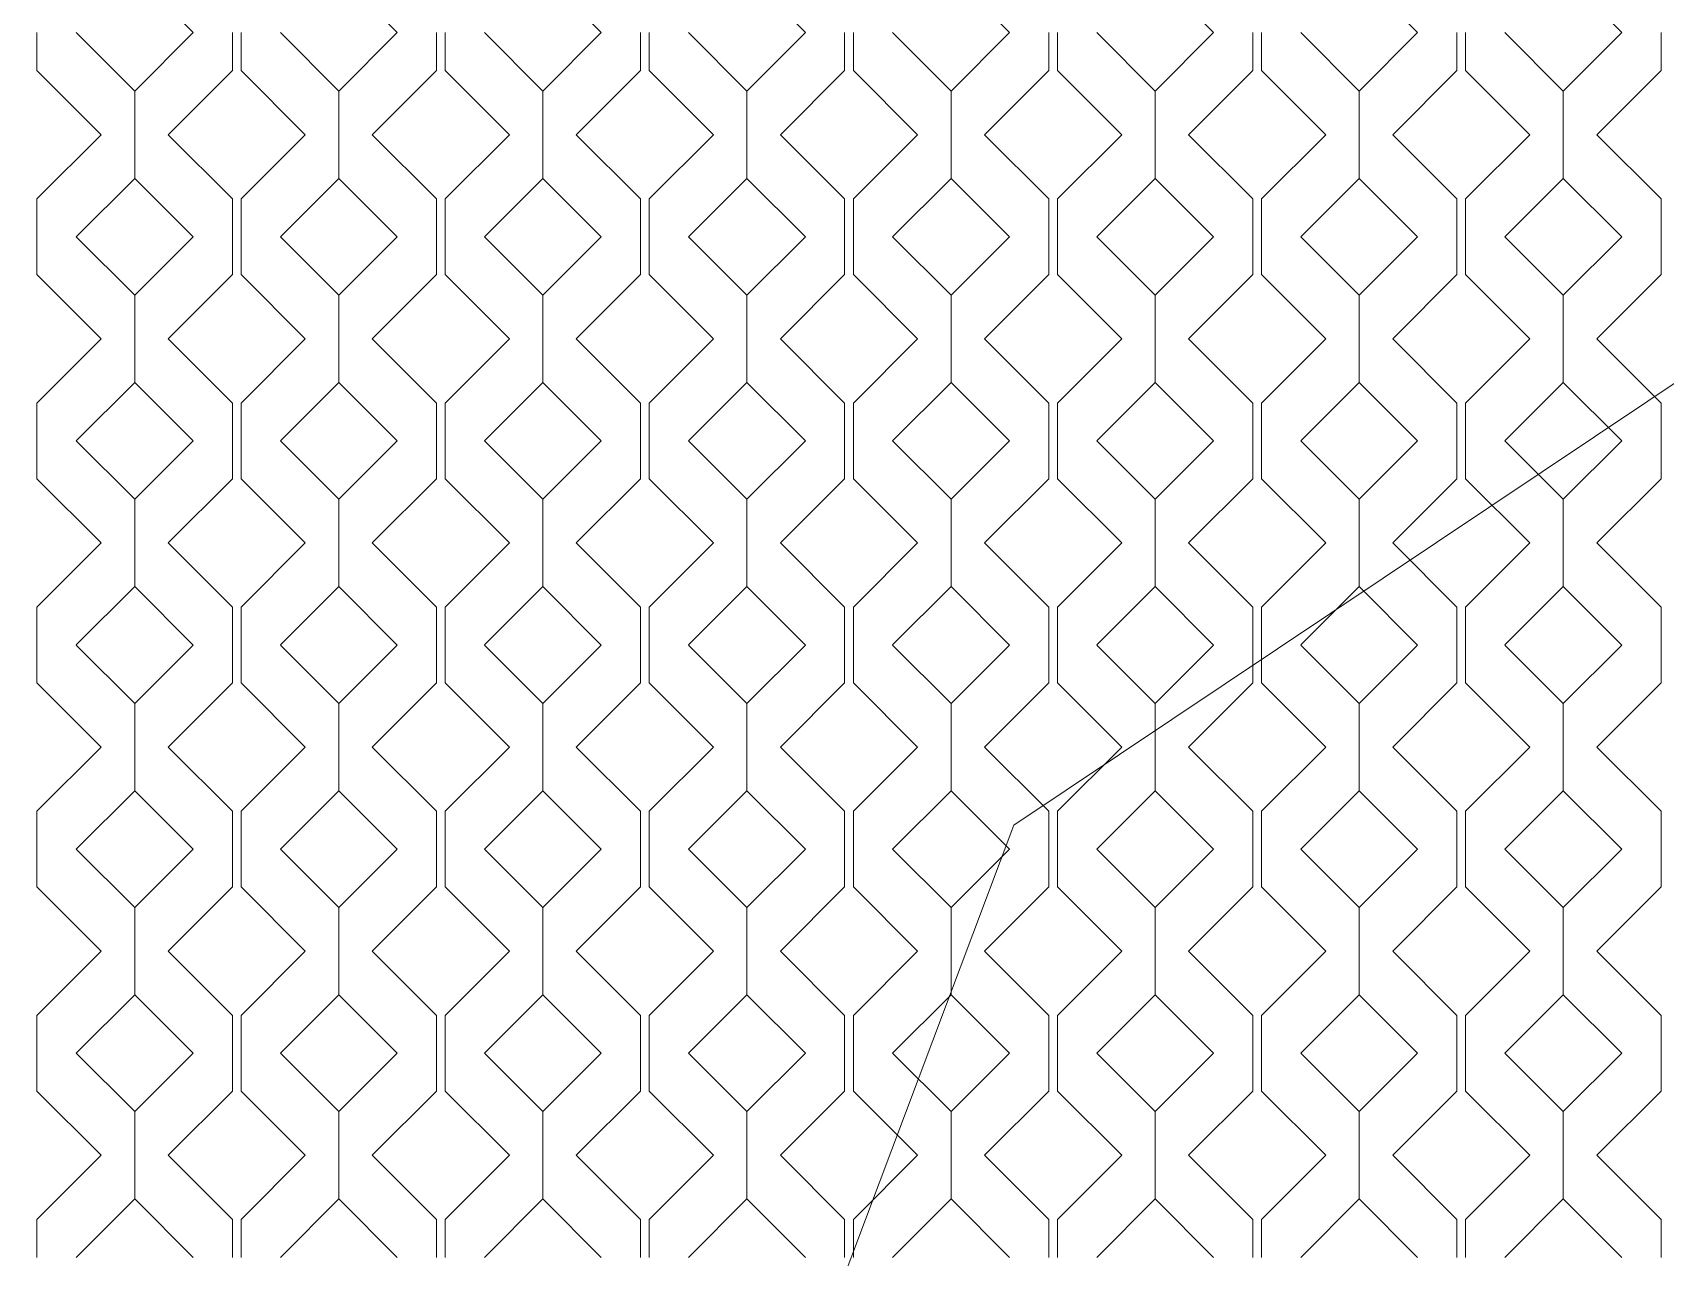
# Model space of a CAD drawing. Header units: millimetres. Extents: x -20794 to 71174, y -103753 to 30644.
# Drawn here: x -7167 to -4500, y 13667 to 15667 of the extents above; entities that cross this region are included whole.
import ezdxf

# ---------------------------------------------------------------- set-up
doc = ezdxf.new("R2010")
doc.units = ezdxf.units.MM
doc.header["$MEASUREMENT"] = 0
doc.layers.add('2D - Общий_Ном._пера__1', color=7, linetype='Continuous', lineweight=13)
doc.layers.add('Местность - Рельеф_Ном._пера__1', color=7, linetype='Continuous', lineweight=13)
doc.layers.add('Местность - Рельеф', color=7, linetype='Continuous')
doc.layers.add('Местность - Рельеф_Ном._пера__102', color=7, linetype='Continuous', lineweight=5, true_color=0xcccccc)

# ---------------------------------------------------------------- blocks, each defined once
blk = doc.blocks.new('*X1')
at = {"layer": 'Местность - Рельеф_Ном._пера__102', "color": 254, "linetype": 'Continuous', "lineweight": 5, "true_color": 0xcccccc}
for p, q in [((-6999.992835, 15762.0806), (-6904.5632, 15666.651)), ((-6666.659835, 15762.0806), (-6571.2302, 15666.651)), ((-6333.326835, 15762.0806), (-6237.8972, 15666.651)), ((-5999.993835, 15762.0806), (-5904.5642, 15666.651)), ((-5666.660835, 15762.0806), (-5571.2312, 15666.651)), ((-5333.327835, 15762.0806), (-5237.8982, 15666.651)), ((-4999.994835, 15762.0806), (-4904.5652, 15666.651)), ((-4666.661835, 15762.0806), (-4571.2322, 15666.651)), ((-7159.562, 15666.651), (-7159.562, 15604.907)), ((-6999.993, 15571.222), (-7095.422, 15666.651)), ((-6904.5634, 15666.651), (-6999.993, 15571.222)), ((-6840.424, 15666.651), (-6840.424, 15604.907)), ((-6826.229, 15666.651), (-6826.229, 15604.907)), ((-6666.66, 15571.222), (-6762.089, 15666.651)), ((-6571.2304, 15666.651), (-6666.66, 15571.222)), ((-6507.091, 15666.651), (-6507.091, 15604.907)), ((-6492.896, 15666.651), (-6492.896, 15604.907)), ((-6333.327, 15571.222), (-6428.756, 15666.651)), ((-6237.8974, 15666.651), (-6333.327, 15571.222)), ((-6173.758, 15666.651), (-6173.758, 15604.907)), ((-6159.563, 15666.651), (-6159.563, 15604.907)), ((-5999.994, 15571.222), (-6095.423, 15666.651)), ((-5904.5644, 15666.651), (-5999.994, 15571.222)), ((-5840.425, 15666.651), (-5840.425, 15604.907)), ((-5826.23, 15666.651), (-5826.23, 15604.907)), ((-5666.661, 15571.222), (-5762.09, 15666.651)), ((-5571.2314, 15666.651), (-5666.661, 15571.222)), ((-5507.092, 15666.651), (-5507.092, 15604.907)), ((-5492.897, 15666.651), (-5492.897, 15604.907)), ((-5333.328, 15571.222), (-5428.757, 15666.651)), ((-5237.8984, 15666.651), (-5333.328, 15571.222)), ((-5173.759, 15666.651), (-5173.759, 15604.907)), ((-5159.564, 15666.651), (-5159.564, 15604.907)), ((-4999.995, 15571.222), (-5095.424, 15666.651)), ((-4904.5654, 15666.651), (-4999.995, 15571.222)), ((-4840.426, 15666.651), (-4840.426, 15604.907)), ((-4826.231, 15666.651), (-4826.231, 15604.907)), ((-4666.662, 15571.222), (-4762.091, 15666.651)), ((-4571.2324, 15666.651), (-4666.662, 15571.222)), ((-4507.093, 15666.651), (-4507.093, 15604.907)), ((-7054.64, 15499.985), (-7159.562, 15604.907)), ((-6840.424, 15604.907), (-6945.3461, 15499.985)), ((-6721.307, 15499.985), (-6826.229, 15604.907)), ((-6507.091, 15604.907), (-6612.0131, 15499.985)), ((-6387.974, 15499.985), (-6492.896, 15604.907)), ((-6173.758, 15604.907), (-6278.6801, 15499.985)), ((-6054.641, 15499.985), (-6159.563, 15604.907)), ((-5840.425, 15604.907), (-5945.3471, 15499.985)), ((-5721.308, 15499.985), (-5826.23, 15604.907)), ((-5507.092, 15604.907), (-5612.0141, 15499.985)), ((-5387.975, 15499.985), (-5492.897, 15604.907)), ((-5173.759, 15604.907), (-5278.6811, 15499.985)), ((-5054.642, 15499.985), (-5159.564, 15604.907)), ((-4840.426, 15604.907), (-4945.3481, 15499.985)), ((-4721.309, 15499.985), (-4826.231, 15604.907)), ((-4507.093, 15604.907), (-4612.0151, 15499.985)), ((-6999.993, 15428.7476), (-6999.993, 15571.222)), ((-6999.992835, 15571.222), (-6999.992835, 15428.7476)), ((-6666.66, 15428.7476), (-6666.66, 15571.222)), ((-6666.659835, 15571.222), (-6666.659835, 15428.7476)), ((-6333.327, 15428.7476), (-6333.327, 15571.222)), ((-6333.326835, 15571.222), (-6333.326835, 15428.7476)), ((-5999.994, 15428.7476), (-5999.994, 15571.222)), ((-5999.993835, 15571.222), (-5999.993835, 15428.7476)), ((-5666.661, 15428.7476), (-5666.661, 15571.222)), ((-5666.660835, 15571.222), (-5666.660835, 15428.7476)), ((-5333.328, 15428.7476), (-5333.328, 15571.222)), ((-5333.327835, 15571.222), (-5333.327835, 15428.7476)), ((-4999.995, 15428.7476), (-4999.995, 15571.222)), ((-4999.994835, 15571.222), (-4999.994835, 15428.7476)), ((-4666.662, 15428.7476), (-4666.662, 15571.222)), ((-4666.661835, 15571.222), (-4666.661835, 15428.7476)), ((-7159.562, 15395.0625), (-7054.64, 15499.985)), ((-6945.3461, 15499.985), (-6840.424, 15395.0625)), ((-6826.229, 15395.0625), (-6721.307, 15499.985)), ((-6612.0131, 15499.985), (-6507.091, 15395.0625)), ((-6492.896, 15395.0625), (-6387.974, 15499.985)), ((-6278.6801, 15499.985), (-6173.758, 15395.0625)), ((-6159.563, 15395.0625), (-6054.641, 15499.985)), ((-5945.3471, 15499.985), (-5840.425, 15395.0625)), ((-5826.23, 15395.0625), (-5721.308, 15499.985)), ((-5612.0141, 15499.985), (-5507.092, 15395.0625)), ((-5492.897, 15395.0625), (-5387.975, 15499.985)), ((-5278.6811, 15499.985), (-5173.759, 15395.0625)), ((-5159.564, 15395.0625), (-5054.642, 15499.985)), ((-4945.3481, 15499.985), (-4840.426, 15395.0625)), ((-4826.231, 15395.0625), (-4721.309, 15499.985)), ((-4612.0151, 15499.985), (-4507.093, 15395.0625)), ((-7095.422, 15333.318165), (-6999.993, 15428.7478)), ((-6999.992835, 15428.7476), (-6904.5632, 15333.318)), ((-6762.089, 15333.318165), (-6666.66, 15428.7478)), ((-6666.659835, 15428.7476), (-6571.2302, 15333.318)), ((-6428.756, 15333.318165), (-6333.327, 15428.7478)), ((-6333.326835, 15428.7476), (-6237.8972, 15333.318)), ((-6095.423, 15333.318165), (-5999.994, 15428.7478)), ((-5999.993835, 15428.7476), (-5904.5642, 15333.318)), ((-5762.09, 15333.318165), (-5666.661, 15428.7478)), ((-5666.660835, 15428.7476), (-5571.2312, 15333.318)), ((-5428.757, 15333.318165), (-5333.328, 15428.7478)), ((-5333.327835, 15428.7476), (-5237.8982, 15333.318)), ((-5095.424, 15333.318165), (-4999.995, 15428.7478)), ((-4999.994835, 15428.7476), (-4904.5652, 15333.318)), ((-4762.091, 15333.318165), (-4666.662, 15428.7478)), ((-4666.661835, 15428.7476), (-4571.2322, 15333.318)), ((-7159.562, 15395.0625), (-7159.562, 15333.318)), ((-6840.424, 15395.0625), (-6840.424, 15333.318)), ((-6826.229, 15395.0625), (-6826.229, 15333.318)), ((-6507.091, 15395.0625), (-6507.091, 15333.318)), ((-6492.896, 15395.0625), (-6492.896, 15333.318)), ((-6173.758, 15395.0625), (-6173.758, 15333.318)), ((-6159.563, 15395.0625), (-6159.563, 15333.318)), ((-5840.425, 15395.0625), (-5840.425, 15333.318)), ((-5826.23, 15395.0625), (-5826.23, 15333.318)), ((-5507.092, 15395.0625), (-5507.092, 15333.318)), ((-5492.897, 15395.0625), (-5492.897, 15333.318)), ((-5173.759, 15395.0625), (-5173.759, 15333.318)), ((-5159.564, 15395.0625), (-5159.564, 15333.318)), ((-4840.426, 15395.0625), (-4840.426, 15333.318)), ((-4826.231, 15395.0625), (-4826.231, 15333.318)), ((-4507.093, 15395.0625), (-4507.093, 15333.318)), ((-7159.562, 15333.318), (-7159.562, 15271.574)), ((-6999.993, 15237.889), (-7095.422, 15333.318)), ((-6904.5634, 15333.318), (-6999.993, 15237.889)), ((-6840.424, 15333.318), (-6840.424, 15271.574)), ((-6826.229, 15333.318), (-6826.229, 15271.574)), ((-6666.66, 15237.889), (-6762.089, 15333.318)), ((-6571.2304, 15333.318), (-6666.66, 15237.889)), ((-6507.091, 15333.318), (-6507.091, 15271.574)), ((-6492.896, 15333.318), (-6492.896, 15271.574)), ((-6333.327, 15237.889), (-6428.756, 15333.318)), ((-6237.8974, 15333.318), (-6333.327, 15237.889)), ((-6173.758, 15333.318), (-6173.758, 15271.574)), ((-6159.563, 15333.318), (-6159.563, 15271.574)), ((-5999.994, 15237.889), (-6095.423, 15333.318)), ((-5904.5644, 15333.318), (-5999.994, 15237.889)), ((-5840.425, 15333.318), (-5840.425, 15271.574)), ((-5826.23, 15333.318), (-5826.23, 15271.574)), ((-5666.661, 15237.889), (-5762.09, 15333.318)), ((-5571.2314, 15333.318), (-5666.661, 15237.889)), ((-5507.092, 15333.318), (-5507.092, 15271.574)), ((-5492.897, 15333.318), (-5492.897, 15271.574)), ((-5333.328, 15237.889), (-5428.757, 15333.318)), ((-5237.8984, 15333.318), (-5333.328, 15237.889)), ((-5173.759, 15333.318), (-5173.759, 15271.574)), ((-5159.564, 15333.318), (-5159.564, 15271.574)), ((-4999.995, 15237.889), (-5095.424, 15333.318)), ((-4904.5654, 15333.318), (-4999.995, 15237.889)), ((-4840.426, 15333.318), (-4840.426, 15271.574)), ((-4826.231, 15333.318), (-4826.231, 15271.574)), ((-4666.662, 15237.889), (-4762.091, 15333.318)), ((-4571.2324, 15333.318), (-4666.662, 15237.889)), ((-4507.093, 15333.318), (-4507.093, 15271.574)), ((-7054.64, 15166.652), (-7159.562, 15271.574)), ((-6840.424, 15271.574), (-6945.3461, 15166.652)), ((-6721.307, 15166.652), (-6826.229, 15271.574)), ((-6507.091, 15271.574), (-6612.0131, 15166.652)), ((-6387.974, 15166.652), (-6492.896, 15271.574)), ((-6173.758, 15271.574), (-6278.6801, 15166.652)), ((-6054.641, 15166.652), (-6159.563, 15271.574)), ((-5840.425, 15271.574), (-5945.3471, 15166.652)), ((-5721.308, 15166.652), (-5826.23, 15271.574)), ((-5507.092, 15271.574), (-5612.0141, 15166.652)), ((-5387.975, 15166.652), (-5492.897, 15271.574)), ((-5173.759, 15271.574), (-5278.6811, 15166.652)), ((-5054.642, 15166.652), (-5159.564, 15271.574)), ((-4840.426, 15271.574), (-4945.3481, 15166.652)), ((-4721.309, 15166.652), (-4826.231, 15271.574)), ((-4507.093, 15271.574), (-4612.0151, 15166.652)), ((-6999.993, 15095.4146), (-6999.993, 15237.889)), ((-6999.992835, 15237.889), (-6999.992835, 15095.4146)), ((-6666.66, 15095.4146), (-6666.66, 15237.889)), ((-6666.659835, 15237.889), (-6666.659835, 15095.4146)), ((-6333.327, 15095.4146), (-6333.327, 15237.889)), ((-6333.326835, 15237.889), (-6333.326835, 15095.4146)), ((-5999.994, 15095.4146), (-5999.994, 15237.889)), ((-5999.993835, 15237.889), (-5999.993835, 15095.4146)), ((-5666.661, 15095.4146), (-5666.661, 15237.889)), ((-5666.660835, 15237.889), (-5666.660835, 15095.4146)), ((-5333.328, 15095.4146), (-5333.328, 15237.889)), ((-5333.327835, 15237.889), (-5333.327835, 15095.4146)), ((-4999.995, 15095.4146), (-4999.995, 15237.889)), ((-4999.994835, 15237.889), (-4999.994835, 15095.4146)), ((-4666.662, 15095.4146), (-4666.662, 15237.889)), ((-4666.661835, 15237.889), (-4666.661835, 15095.4146)), ((-7159.562, 15061.7295), (-7054.64, 15166.652)), ((-6945.3461, 15166.652), (-6840.424, 15061.7295)), ((-6826.229, 15061.7295), (-6721.307, 15166.652)), ((-6612.0131, 15166.652), (-6507.091, 15061.7295)), ((-6492.896, 15061.7295), (-6387.974, 15166.652)), ((-6278.6801, 15166.652), (-6173.758, 15061.7295)), ((-6159.563, 15061.7295), (-6054.641, 15166.652)), ((-5945.3471, 15166.652), (-5840.425, 15061.7295)), ((-5826.23, 15061.7295), (-5721.308, 15166.652)), ((-5612.0141, 15166.652), (-5507.092, 15061.7295)), ((-5492.897, 15061.7295), (-5387.975, 15166.652)), ((-5278.6811, 15166.652), (-5173.759, 15061.7295)), ((-5159.564, 15061.7295), (-5054.642, 15166.652)), ((-4945.3481, 15166.652), (-4840.426, 15061.7295)), ((-4826.231, 15061.7295), (-4721.309, 15166.652)), ((-4612.0151, 15166.652), (-4507.093, 15061.7295)), ((-7095.422, 14999.985165), (-6999.993, 15095.4148)), ((-6999.992835, 15095.4146), (-6904.5632, 14999.985)), ((-6762.089, 14999.985165), (-6666.66, 15095.4148)), ((-6666.659835, 15095.4146), (-6571.2302, 14999.985)), ((-6428.756, 14999.985165), (-6333.327, 15095.4148)), ((-6333.326835, 15095.4146), (-6237.8972, 14999.985)), ((-6095.423, 14999.985165), (-5999.994, 15095.4148)), ((-5999.993835, 15095.4146), (-5904.5642, 14999.985)), ((-5762.09, 14999.985165), (-5666.661, 15095.4148)), ((-5666.660835, 15095.4146), (-5571.2312, 14999.985)), ((-5428.757, 14999.985165), (-5333.328, 15095.4148)), ((-5333.327835, 15095.4146), (-5237.8982, 14999.985)), ((-5095.424, 14999.985165), (-4999.995, 15095.4148)), ((-4999.994835, 15095.4146), (-4904.5652, 14999.985)), ((-4762.091, 14999.985165), (-4666.662, 15095.4148)), ((-4666.661835, 15095.4146), (-4571.2322, 14999.985)), ((-7159.562, 15061.7295), (-7159.562, 14999.985)), ((-6840.424, 15061.7295), (-6840.424, 14999.985)), ((-6826.229, 15061.7295), (-6826.229, 14999.985)), ((-6507.091, 15061.7295), (-6507.091, 14999.985)), ((-6492.896, 15061.7295), (-6492.896, 14999.985)), ((-6173.758, 15061.7295), (-6173.758, 14999.985)), ((-6159.563, 15061.7295), (-6159.563, 14999.985)), ((-5840.425, 15061.7295), (-5840.425, 14999.985)), ((-5826.23, 15061.7295), (-5826.23, 14999.985)), ((-5507.092, 15061.7295), (-5507.092, 14999.985)), ((-5492.897, 15061.7295), (-5492.897, 14999.985)), ((-5173.759, 15061.7295), (-5173.759, 14999.985)), ((-5159.564, 15061.7295), (-5159.564, 14999.985)), ((-4840.426, 15061.7295), (-4840.426, 14999.985)), ((-4826.231, 15061.7295), (-4826.231, 14999.985)), ((-4507.093, 15061.7295), (-4507.093, 14999.985)), ((-7159.562, 14999.985), (-7159.562, 14938.241)), ((-6999.993, 14904.556), (-7095.422, 14999.985)), ((-6904.5634, 14999.985), (-6999.993, 14904.556)), ((-6840.424, 14999.985), (-6840.424, 14938.241)), ((-6826.229, 14999.985), (-6826.229, 14938.241)), ((-6666.66, 14904.556), (-6762.089, 14999.985)), ((-6571.2304, 14999.985), (-6666.66, 14904.556)), ((-6507.091, 14999.985), (-6507.091, 14938.241)), ((-6492.896, 14999.985), (-6492.896, 14938.241)), ((-6333.327, 14904.556), (-6428.756, 14999.985)), ((-6237.8974, 14999.985), (-6333.327, 14904.556)), ((-6173.758, 14999.985), (-6173.758, 14938.241)), ((-6159.563, 14999.985), (-6159.563, 14938.241)), ((-5999.994, 14904.556), (-6095.423, 14999.985)), ((-5904.5644, 14999.985), (-5999.994, 14904.556)), ((-5840.425, 14999.985), (-5840.425, 14938.241)), ((-5826.23, 14999.985), (-5826.23, 14938.241)), ((-5666.661, 14904.556), (-5762.09, 14999.985)), ((-5571.2314, 14999.985), (-5666.661, 14904.556)), ((-5507.092, 14999.985), (-5507.092, 14938.241)), ((-5492.897, 14999.985), (-5492.897, 14938.241)), ((-5333.328, 14904.556), (-5428.757, 14999.985)), ((-5237.8984, 14999.985), (-5333.328, 14904.556)), ((-5173.759, 14999.985), (-5173.759, 14938.241)), ((-5159.564, 14999.985), (-5159.564, 14938.241)), ((-4999.995, 14904.556), (-5095.424, 14999.985)), ((-4904.5654, 14999.985), (-4999.995, 14904.556)), ((-4840.426, 14999.985), (-4840.426, 14938.241)), ((-4826.231, 14999.985), (-4826.231, 14938.241)), ((-4666.662, 14904.556), (-4762.091, 14999.985)), ((-4571.2324, 14999.985), (-4666.662, 14904.556)), ((-4507.093, 14999.985), (-4507.093, 14938.241)), ((-7054.64, 14833.319), (-7159.562, 14938.241)), ((-6840.424, 14938.241), (-6945.3461, 14833.319)), ((-6721.307, 14833.319), (-6826.229, 14938.241)), ((-6507.091, 14938.241), (-6612.0131, 14833.319)), ((-6387.974, 14833.319), (-6492.896, 14938.241)), ((-6173.758, 14938.241), (-6278.6801, 14833.319)), ((-6054.641, 14833.319), (-6159.563, 14938.241)), ((-5840.425, 14938.241), (-5945.3471, 14833.319)), ((-5721.308, 14833.319), (-5826.23, 14938.241)), ((-5507.092, 14938.241), (-5612.0141, 14833.319)), ((-5387.975, 14833.319), (-5492.897, 14938.241)), ((-5173.759, 14938.241), (-5278.6811, 14833.319)), ((-5054.642, 14833.319), (-5159.564, 14938.241)), ((-4840.426, 14938.241), (-4945.3481, 14833.319)), ((-4721.309, 14833.319), (-4826.231, 14938.241)), ((-4507.093, 14938.241), (-4612.0151, 14833.319)), ((-6999.993, 14762.0816), (-6999.993, 14904.556)), ((-6999.992835, 14904.556), (-6999.992835, 14762.0816)), ((-6666.66, 14762.0816), (-6666.66, 14904.556)), ((-6666.659835, 14904.556), (-6666.659835, 14762.0816)), ((-6333.327, 14762.0816), (-6333.327, 14904.556)), ((-6333.326835, 14904.556), (-6333.326835, 14762.0816)), ((-5999.994, 14762.0816), (-5999.994, 14904.556)), ((-5999.993835, 14904.556), (-5999.993835, 14762.0816)), ((-5666.661, 14762.0816), (-5666.661, 14904.556)), ((-5666.660835, 14904.556), (-5666.660835, 14762.0816)), ((-5333.328, 14762.0816), (-5333.328, 14904.556)), ((-5333.327835, 14904.556), (-5333.327835, 14762.0816)), ((-4999.995, 14762.0816), (-4999.995, 14904.556)), ((-4999.994835, 14904.556), (-4999.994835, 14762.0816)), ((-4666.662, 14762.0816), (-4666.662, 14904.556)), ((-4666.661835, 14904.556), (-4666.661835, 14762.0816)), ((-7159.562, 14728.3965), (-7054.64, 14833.319)), ((-6945.3461, 14833.319), (-6840.424, 14728.3965)), ((-6826.229, 14728.3965), (-6721.307, 14833.319)), ((-6612.0131, 14833.319), (-6507.091, 14728.3965)), ((-6492.896, 14728.3965), (-6387.974, 14833.319)), ((-6278.6801, 14833.319), (-6173.758, 14728.3965)), ((-6159.563, 14728.3965), (-6054.641, 14833.319)), ((-5945.3471, 14833.319), (-5840.425, 14728.3965)), ((-5826.23, 14728.3965), (-5721.308, 14833.319)), ((-5612.0141, 14833.319), (-5507.092, 14728.3965)), ((-5492.897, 14728.3965), (-5387.975, 14833.319)), ((-5278.6811, 14833.319), (-5173.759, 14728.3965)), ((-5159.564, 14728.3965), (-5054.642, 14833.319)), ((-4945.3481, 14833.319), (-4840.426, 14728.3965)), ((-4826.231, 14728.3965), (-4721.309, 14833.319)), ((-4612.0151, 14833.319), (-4507.093, 14728.3965)), ((-7095.422, 14666.652165), (-6999.993, 14762.0818)), ((-6999.992835, 14762.0816), (-6904.5632, 14666.652)), ((-6762.089, 14666.652165), (-6666.66, 14762.0818)), ((-6666.659835, 14762.0816), (-6571.2302, 14666.652)), ((-6428.756, 14666.652165), (-6333.327, 14762.0818)), ((-6333.326835, 14762.0816), (-6237.8972, 14666.652)), ((-6095.423, 14666.652165), (-5999.994, 14762.0818)), ((-5999.993835, 14762.0816), (-5904.5642, 14666.652)), ((-5762.09, 14666.652165), (-5666.661, 14762.0818)), ((-5666.660835, 14762.0816), (-5571.2312, 14666.652)), ((-5428.757, 14666.652165), (-5333.328, 14762.0818)), ((-5333.327835, 14762.0816), (-5237.8982, 14666.652)), ((-5095.424, 14666.652165), (-4999.995, 14762.0818)), ((-4999.994835, 14762.0816), (-4904.5652, 14666.652)), ((-4762.091, 14666.652165), (-4666.662, 14762.0818)), ((-4666.661835, 14762.0816), (-4571.2322, 14666.652)), ((-7159.562, 14728.3965), (-7159.562, 14666.652)), ((-6840.424, 14728.3965), (-6840.424, 14666.652)), ((-6826.229, 14728.3965), (-6826.229, 14666.652)), ((-6507.091, 14728.3965), (-6507.091, 14666.652)), ((-6492.896, 14728.3965), (-6492.896, 14666.652)), ((-6173.758, 14728.3965), (-6173.758, 14666.652)), ((-6159.563, 14728.3965), (-6159.563, 14666.652)), ((-5840.425, 14728.3965), (-5840.425, 14666.652)), ((-5826.23, 14728.3965), (-5826.23, 14666.652)), ((-5507.092, 14728.3965), (-5507.092, 14666.652)), ((-5492.897, 14728.3965), (-5492.897, 14666.652)), ((-5173.759, 14728.3965), (-5173.759, 14666.652)), ((-5159.564, 14728.3965), (-5159.564, 14666.652)), ((-4840.426, 14728.3965), (-4840.426, 14666.652)), ((-4826.231, 14728.3965), (-4826.231, 14666.652)), ((-4507.093, 14728.3965), (-4507.093, 14666.652)), ((-7159.562, 14666.652), (-7159.562, 14604.908)), ((-6999.993, 14571.223), (-7095.422, 14666.652)), ((-6904.5634, 14666.652), (-6999.993, 14571.223)), ((-6840.424, 14666.652), (-6840.424, 14604.908)), ((-6826.229, 14666.652), (-6826.229, 14604.908)), ((-6666.66, 14571.223), (-6762.089, 14666.652)), ((-6571.2304, 14666.652), (-6666.66, 14571.223)), ((-6507.091, 14666.652), (-6507.091, 14604.908)), ((-6492.896, 14666.652), (-6492.896, 14604.908)), ((-6333.327, 14571.223), (-6428.756, 14666.652)), ((-6237.8974, 14666.652), (-6333.327, 14571.223)), ((-6173.758, 14666.652), (-6173.758, 14604.908)), ((-6159.563, 14666.652), (-6159.563, 14604.908)), ((-5999.994, 14571.223), (-6095.423, 14666.652)), ((-5904.5644, 14666.652), (-5999.994, 14571.223)), ((-5840.425, 14666.652), (-5840.425, 14604.908)), ((-5826.23, 14666.652), (-5826.23, 14604.908)), ((-5666.661, 14571.223), (-5762.09, 14666.652)), ((-5571.2314, 14666.652), (-5666.661, 14571.223)), ((-5507.092, 14666.652), (-5507.092, 14604.908)), ((-5492.897, 14666.652), (-5492.897, 14604.908)), ((-5333.328, 14571.223), (-5428.757, 14666.652)), ((-5237.8984, 14666.652), (-5333.328, 14571.223)), ((-5173.759, 14666.652), (-5173.759, 14604.908)), ((-5159.564, 14666.652), (-5159.564, 14604.908)), ((-4999.995, 14571.223), (-5095.424, 14666.652)), ((-4904.5654, 14666.652), (-4999.995, 14571.223)), ((-4840.426, 14666.652), (-4840.426, 14604.908)), ((-4826.231, 14666.652), (-4826.231, 14604.908)), ((-4666.662, 14571.223), (-4762.091, 14666.652)), ((-4571.2324, 14666.652), (-4666.662, 14571.223)), ((-4507.093, 14666.652), (-4507.093, 14604.908)), ((-7054.64, 14499.986), (-7159.562, 14604.908)), ((-6840.424, 14604.908), (-6945.3461, 14499.986)), ((-6721.307, 14499.986), (-6826.229, 14604.908)), ((-6507.091, 14604.908), (-6612.0131, 14499.986)), ((-6387.974, 14499.986), (-6492.896, 14604.908)), ((-6173.758, 14604.908), (-6278.6801, 14499.986)), ((-6054.641, 14499.986), (-6159.563, 14604.908)), ((-5840.425, 14604.908), (-5945.3471, 14499.986)), ((-5721.308, 14499.986), (-5826.23, 14604.908)), ((-5507.092, 14604.908), (-5612.0141, 14499.986)), ((-5387.975, 14499.986), (-5492.897, 14604.908)), ((-5173.759, 14604.908), (-5278.6811, 14499.986)), ((-5054.642, 14499.986), (-5159.564, 14604.908)), ((-4840.426, 14604.908), (-4945.3481, 14499.986)), ((-4721.309, 14499.986), (-4826.231, 14604.908)), ((-4507.093, 14604.908), (-4612.0151, 14499.986)), ((-6999.993, 14428.7486), (-6999.993, 14571.223)), ((-6999.992835, 14571.223), (-6999.992835, 14428.7486)), ((-6666.66, 14428.7486), (-6666.66, 14571.223)), ((-6666.659835, 14571.223), (-6666.659835, 14428.7486)), ((-6333.327, 14428.7486), (-6333.327, 14571.223)), ((-6333.326835, 14571.223), (-6333.326835, 14428.7486)), ((-5999.994, 14428.7486), (-5999.994, 14571.223)), ((-5999.993835, 14571.223), (-5999.993835, 14428.7486)), ((-5666.661, 14428.7486), (-5666.661, 14571.223)), ((-5666.660835, 14571.223), (-5666.660835, 14428.7486)), ((-5333.328, 14428.7486), (-5333.328, 14571.223)), ((-5333.327835, 14571.223), (-5333.327835, 14428.7486)), ((-4999.995, 14428.7486), (-4999.995, 14571.223)), ((-4999.994835, 14571.223), (-4999.994835, 14428.7486)), ((-4666.662, 14428.7486), (-4666.662, 14571.223)), ((-4666.661835, 14571.223), (-4666.661835, 14428.7486)), ((-7159.562, 14395.0635), (-7054.64, 14499.986)), ((-6945.3461, 14499.986), (-6840.424, 14395.0635)), ((-6826.229, 14395.0635), (-6721.307, 14499.986)), ((-6612.0131, 14499.986), (-6507.091, 14395.0635)), ((-6492.896, 14395.0635), (-6387.974, 14499.986)), ((-6278.6801, 14499.986), (-6173.758, 14395.0635)), ((-6159.563, 14395.0635), (-6054.641, 14499.986)), ((-5945.3471, 14499.986), (-5840.425, 14395.0635)), ((-5826.23, 14395.0635), (-5721.308, 14499.986)), ((-5612.0141, 14499.986), (-5507.092, 14395.0635)), ((-5492.897, 14395.0635), (-5387.975, 14499.986)), ((-5278.6811, 14499.986), (-5173.759, 14395.0635)), ((-5159.564, 14395.0635), (-5054.642, 14499.986)), ((-4945.3481, 14499.986), (-4840.426, 14395.0635)), ((-4826.231, 14395.0635), (-4721.309, 14499.986)), ((-4612.0151, 14499.986), (-4507.093, 14395.0635)), ((-7095.422, 14333.319165), (-6999.993, 14428.7488)), ((-6999.992835, 14428.7486), (-6904.5632, 14333.319)), ((-6762.089, 14333.319165), (-6666.66, 14428.7488)), ((-6666.659835, 14428.7486), (-6571.2302, 14333.319)), ((-6428.756, 14333.319165), (-6333.327, 14428.7488)), ((-6333.326835, 14428.7486), (-6237.8972, 14333.319)), ((-6095.423, 14333.319165), (-5999.994, 14428.7488)), ((-5999.993835, 14428.7486), (-5904.5642, 14333.319)), ((-5762.09, 14333.319165), (-5666.661, 14428.7488)), ((-5666.660835, 14428.7486), (-5571.2312, 14333.319)), ((-5428.757, 14333.319165), (-5333.328, 14428.7488)), ((-5333.327835, 14428.7486), (-5237.8982, 14333.319)), ((-5095.424, 14333.319165), (-4999.995, 14428.7488)), ((-4999.994835, 14428.7486), (-4904.5652, 14333.319)), ((-4762.091, 14333.319165), (-4666.662, 14428.7488)), ((-4666.661835, 14428.7486), (-4571.2322, 14333.319)), ((-7159.562, 14395.0635), (-7159.562, 14333.319)), ((-6840.424, 14395.0635), (-6840.424, 14333.319)), ((-6826.229, 14395.0635), (-6826.229, 14333.319)), ((-6507.091, 14395.0635), (-6507.091, 14333.319)), ((-6492.896, 14395.0635), (-6492.896, 14333.319)), ((-6173.758, 14395.0635), (-6173.758, 14333.319)), ((-6159.563, 14395.0635), (-6159.563, 14333.319)), ((-5840.425, 14395.0635), (-5840.425, 14333.319)), ((-5826.23, 14395.0635), (-5826.23, 14333.319)), ((-5507.092, 14395.0635), (-5507.092, 14333.319)), ((-5492.897, 14395.0635), (-5492.897, 14333.319)), ((-5173.759, 14395.0635), (-5173.759, 14333.319)), ((-5159.564, 14395.0635), (-5159.564, 14333.319)), ((-4840.426, 14395.0635), (-4840.426, 14333.319)), ((-4826.231, 14395.0635), (-4826.231, 14333.319)), ((-4507.093, 14395.0635), (-4507.093, 14333.319)), ((-7159.562, 14333.319), (-7159.562, 14271.575)), ((-6999.993, 14237.89), (-7095.422, 14333.319)), ((-6904.5634, 14333.319), (-6999.993, 14237.89)), ((-6840.424, 14333.319), (-6840.424, 14271.575)), ((-6826.229, 14333.319), (-6826.229, 14271.575)), ((-6666.66, 14237.89), (-6762.089, 14333.319)), ((-6571.2304, 14333.319), (-6666.66, 14237.89)), ((-6507.091, 14333.319), (-6507.091, 14271.575)), ((-6492.896, 14333.319), (-6492.896, 14271.575)), ((-6333.327, 14237.89), (-6428.756, 14333.319)), ((-6237.8974, 14333.319), (-6333.327, 14237.89)), ((-6173.758, 14333.319), (-6173.758, 14271.575)), ((-6159.563, 14333.319), (-6159.563, 14271.575)), ((-5999.994, 14237.89), (-6095.423, 14333.319)), ((-5904.5644, 14333.319), (-5999.994, 14237.89)), ((-5840.425, 14333.319), (-5840.425, 14271.575)), ((-5826.23, 14333.319), (-5826.23, 14271.575)), ((-5666.661, 14237.89), (-5762.09, 14333.319)), ((-5571.2314, 14333.319), (-5666.661, 14237.89)), ((-5507.092, 14333.319), (-5507.092, 14271.575)), ((-5492.897, 14333.319), (-5492.897, 14271.575)), ((-5333.328, 14237.89), (-5428.757, 14333.319)), ((-5237.8984, 14333.319), (-5333.328, 14237.89)), ((-5173.759, 14333.319), (-5173.759, 14271.575)), ((-5159.564, 14333.319), (-5159.564, 14271.575)), ((-4999.995, 14237.89), (-5095.424, 14333.319)), ((-4904.5654, 14333.319), (-4999.995, 14237.89)), ((-4840.426, 14333.319), (-4840.426, 14271.575)), ((-4826.231, 14333.319), (-4826.231, 14271.575)), ((-4666.662, 14237.89), (-4762.091, 14333.319)), ((-4571.2324, 14333.319), (-4666.662, 14237.89)), ((-4507.093, 14333.319), (-4507.093, 14271.575)), ((-7054.64, 14166.653), (-7159.562, 14271.575)), ((-6840.424, 14271.575), (-6945.3461, 14166.653)), ((-6721.307, 14166.653), (-6826.229, 14271.575)), ((-6507.091, 14271.575), (-6612.0131, 14166.653)), ((-6387.974, 14166.653), (-6492.896, 14271.575)), ((-6173.758, 14271.575), (-6278.6801, 14166.653)), ((-6054.641, 14166.653), (-6159.563, 14271.575)), ((-5840.425, 14271.575), (-5945.3471, 14166.653)), ((-5721.308, 14166.653), (-5826.23, 14271.575)), ((-5507.092, 14271.575), (-5612.0141, 14166.653)), ((-5387.975, 14166.653), (-5492.897, 14271.575)), ((-5173.759, 14271.575), (-5278.6811, 14166.653)), ((-5054.642, 14166.653), (-5159.564, 14271.575)), ((-4840.426, 14271.575), (-4945.3481, 14166.653)), ((-4721.309, 14166.653), (-4826.231, 14271.575)), ((-4507.093, 14271.575), (-4612.0151, 14166.653)), ((-6999.993, 14095.4156), (-6999.993, 14237.89)), ((-6999.992835, 14237.89), (-6999.992835, 14095.4156)), ((-6666.66, 14095.4156), (-6666.66, 14237.89)), ((-6666.659835, 14237.89), (-6666.659835, 14095.4156)), ((-6333.327, 14095.4156), (-6333.327, 14237.89)), ((-6333.326835, 14237.89), (-6333.326835, 14095.4156)), ((-5999.994, 14095.4156), (-5999.994, 14237.89)), ((-5999.993835, 14237.89), (-5999.993835, 14095.4156)), ((-5666.661, 14095.4156), (-5666.661, 14237.89)), ((-5666.660835, 14237.89), (-5666.660835, 14095.4156)), ((-5333.328, 14095.4156), (-5333.328, 14237.89)), ((-5333.327835, 14237.89), (-5333.327835, 14095.4156)), ((-4999.995, 14095.4156), (-4999.995, 14237.89)), ((-4999.994835, 14237.89), (-4999.994835, 14095.4156)), ((-4666.662, 14095.4156), (-4666.662, 14237.89)), ((-4666.661835, 14237.89), (-4666.661835, 14095.4156)), ((-7159.562, 14061.7305), (-7054.64, 14166.653)), ((-6945.3461, 14166.653), (-6840.424, 14061.7305)), ((-6826.229, 14061.7305), (-6721.307, 14166.653)), ((-6612.0131, 14166.653), (-6507.091, 14061.7305)), ((-6492.896, 14061.7305), (-6387.974, 14166.653)), ((-6278.6801, 14166.653), (-6173.758, 14061.7305)), ((-6159.563, 14061.7305), (-6054.641, 14166.653)), ((-5945.3471, 14166.653), (-5840.425, 14061.7305)), ((-5826.23, 14061.7305), (-5721.308, 14166.653)), ((-5612.0141, 14166.653), (-5507.092, 14061.7305)), ((-5492.897, 14061.7305), (-5387.975, 14166.653)), ((-5278.6811, 14166.653), (-5173.759, 14061.7305)), ((-5159.564, 14061.7305), (-5054.642, 14166.653)), ((-4945.3481, 14166.653), (-4840.426, 14061.7305)), ((-4826.231, 14061.7305), (-4721.309, 14166.653)), ((-4612.0151, 14166.653), (-4507.093, 14061.7305)), ((-7095.422, 13999.986165), (-6999.993, 14095.4158)), ((-6999.992835, 14095.4156), (-6904.5632, 13999.986)), ((-6762.089, 13999.986165), (-6666.66, 14095.4158)), ((-6666.659835, 14095.4156), (-6571.2302, 13999.986)), ((-6428.756, 13999.986165), (-6333.327, 14095.4158)), ((-6333.326835, 14095.4156), (-6237.8972, 13999.986)), ((-6095.423, 13999.986165), (-5999.994, 14095.4158)), ((-5999.993835, 14095.4156), (-5904.5642, 13999.986)), ((-5762.09, 13999.986165), (-5666.661, 14095.4158)), ((-5666.660835, 14095.4156), (-5571.2312, 13999.986)), ((-5428.757, 13999.986165), (-5333.328, 14095.4158)), ((-5333.327835, 14095.4156), (-5237.8982, 13999.986)), ((-5095.424, 13999.986165), (-4999.995, 14095.4158)), ((-4999.994835, 14095.4156), (-4904.5652, 13999.986)), ((-4762.091, 13999.986165), (-4666.662, 14095.4158)), ((-4666.661835, 14095.4156), (-4571.2322, 13999.986)), ((-7159.562, 14061.7305), (-7159.562, 13999.986)), ((-6840.424, 14061.7305), (-6840.424, 13999.986)), ((-6826.229, 14061.7305), (-6826.229, 13999.986)), ((-6507.091, 14061.7305), (-6507.091, 13999.986)), ((-6492.896, 14061.7305), (-6492.896, 13999.986)), ((-6173.758, 14061.7305), (-6173.758, 13999.986)), ((-6159.563, 14061.7305), (-6159.563, 13999.986)), ((-5840.425, 14061.7305), (-5840.425, 13999.986)), ((-5826.23, 14061.7305), (-5826.23, 13999.986)), ((-5507.092, 14061.7305), (-5507.092, 13999.986)), ((-5492.897, 14061.7305), (-5492.897, 13999.986)), ((-5173.759, 14061.7305), (-5173.759, 13999.986)), ((-5159.564, 14061.7305), (-5159.564, 13999.986)), ((-4840.426, 14061.7305), (-4840.426, 13999.986)), ((-4826.231, 14061.7305), (-4826.231, 13999.986)), ((-4507.093, 14061.7305), (-4507.093, 13999.986)), ((-7159.562, 13999.986), (-7159.562, 13938.242)), ((-6999.993, 13904.557), (-7095.422, 13999.986)), ((-6904.5634, 13999.986), (-6999.993, 13904.557)), ((-6840.424, 13999.986), (-6840.424, 13938.242)), ((-6826.229, 13999.986), (-6826.229, 13938.242)), ((-6666.66, 13904.557), (-6762.089, 13999.986)), ((-6571.2304, 13999.986), (-6666.66, 13904.557)), ((-6507.091, 13999.986), (-6507.091, 13938.242)), ((-6492.896, 13999.986), (-6492.896, 13938.242)), ((-6333.327, 13904.557), (-6428.756, 13999.986)), ((-6237.8974, 13999.986), (-6333.327, 13904.557)), ((-6173.758, 13999.986), (-6173.758, 13938.242)), ((-6159.563, 13999.986), (-6159.563, 13938.242)), ((-5999.994, 13904.557), (-6095.423, 13999.986)), ((-5904.5644, 13999.986), (-5999.994, 13904.557)), ((-5840.425, 13999.986), (-5840.425, 13938.242)), ((-5826.23, 13999.986), (-5826.23, 13938.242)), ((-5666.661, 13904.557), (-5762.09, 13999.986)), ((-5571.2314, 13999.986), (-5666.661, 13904.557)), ((-5507.092, 13999.986), (-5507.092, 13938.242)), ((-5492.897, 13999.986), (-5492.897, 13938.242)), ((-5333.328, 13904.557), (-5428.757, 13999.986)), ((-5237.8984, 13999.986), (-5333.328, 13904.557)), ((-5173.759, 13999.986), (-5173.759, 13938.242)), ((-5159.564, 13999.986), (-5159.564, 13938.242)), ((-4999.995, 13904.557), (-5095.424, 13999.986)), ((-4904.5654, 13999.986), (-4999.995, 13904.557)), ((-4840.426, 13999.986), (-4840.426, 13938.242)), ((-4826.231, 13999.986), (-4826.231, 13938.242)), ((-4666.662, 13904.557), (-4762.091, 13999.986)), ((-4571.2324, 13999.986), (-4666.662, 13904.557)), ((-4507.093, 13999.986), (-4507.093, 13938.242)), ((-7054.64, 13833.32), (-7159.562, 13938.242)), ((-6840.424, 13938.242), (-6945.3461, 13833.32)), ((-6721.307, 13833.32), (-6826.229, 13938.242)), ((-6507.091, 13938.242), (-6612.0131, 13833.32)), ((-6387.974, 13833.32), (-6492.896, 13938.242)), ((-6173.758, 13938.242), (-6278.6801, 13833.32)), ((-6054.641, 13833.32), (-6159.563, 13938.242)), ((-5840.425, 13938.242), (-5945.3471, 13833.32)), ((-5721.308, 13833.32), (-5826.23, 13938.242)), ((-5507.092, 13938.242), (-5612.0141, 13833.32)), ((-5387.975, 13833.32), (-5492.897, 13938.242)), ((-5173.759, 13938.242), (-5278.6811, 13833.32)), ((-5054.642, 13833.32), (-5159.564, 13938.242)), ((-4840.426, 13938.242), (-4945.3481, 13833.32)), ((-4721.309, 13833.32), (-4826.231, 13938.242)), ((-4507.093, 13938.242), (-4612.0151, 13833.32)), ((-6999.993, 13762.0826), (-6999.993, 13904.557)), ((-6999.992835, 13904.557), (-6999.992835, 13762.0826)), ((-6666.66, 13762.0826), (-6666.66, 13904.557)), ((-6666.659835, 13904.557), (-6666.659835, 13762.0826)), ((-6333.327, 13762.0826), (-6333.327, 13904.557)), ((-6333.326835, 13904.557), (-6333.326835, 13762.0826)), ((-5999.994, 13762.0826), (-5999.994, 13904.557)), ((-5999.993835, 13904.557), (-5999.993835, 13762.0826)), ((-5666.661, 13762.0826), (-5666.661, 13904.557)), ((-5666.660835, 13904.557), (-5666.660835, 13762.0826)), ((-5333.328, 13762.0826), (-5333.328, 13904.557)), ((-5333.327835, 13904.557), (-5333.327835, 13762.0826)), ((-4999.995, 13762.0826), (-4999.995, 13904.557)), ((-4999.994835, 13904.557), (-4999.994835, 13762.0826)), ((-4666.662, 13762.0826), (-4666.662, 13904.557)), ((-4666.661835, 13904.557), (-4666.661835, 13762.0826)), ((-7159.562, 13728.3975), (-7054.64, 13833.32)), ((-6945.3461, 13833.32), (-6840.424, 13728.3975)), ((-6826.229, 13728.3975), (-6721.307, 13833.32)), ((-6612.0131, 13833.32), (-6507.091, 13728.3975)), ((-6492.896, 13728.3975), (-6387.974, 13833.32)), ((-6278.6801, 13833.32), (-6173.758, 13728.3975)), ((-6159.563, 13728.3975), (-6054.641, 13833.32)), ((-5945.3471, 13833.32), (-5840.425, 13728.3975)), ((-5826.23, 13728.3975), (-5721.308, 13833.32)), ((-5612.0141, 13833.32), (-5507.092, 13728.3975)), ((-5492.897, 13728.3975), (-5387.975, 13833.32)), ((-5278.6811, 13833.32), (-5173.759, 13728.3975)), ((-5159.564, 13728.3975), (-5054.642, 13833.32)), ((-4945.3481, 13833.32), (-4840.426, 13728.3975)), ((-4826.231, 13728.3975), (-4721.309, 13833.32)), ((-4612.0151, 13833.32), (-4507.093, 13728.3975)), ((-7095.422, 13666.653165), (-6999.993, 13762.0828)), ((-6999.992835, 13762.0826), (-6904.5632, 13666.653)), ((-6762.089, 13666.653165), (-6666.66, 13762.0828)), ((-6666.659835, 13762.0826), (-6571.2302, 13666.653)), ((-6428.756, 13666.653165), (-6333.327, 13762.0828)), ((-6333.326835, 13762.0826), (-6237.8972, 13666.653)), ((-6095.423, 13666.653165), (-5999.994, 13762.0828)), ((-5999.993835, 13762.0826), (-5904.5642, 13666.653)), ((-5762.09, 13666.653165), (-5666.661, 13762.0828)), ((-5666.660835, 13762.0826), (-5571.2312, 13666.653)), ((-5428.757, 13666.653165), (-5333.328, 13762.0828)), ((-5333.327835, 13762.0826), (-5237.8982, 13666.653)), ((-5095.424, 13666.653165), (-4999.995, 13762.0828)), ((-4999.994835, 13762.0826), (-4904.5652, 13666.653)), ((-4762.091, 13666.653165), (-4666.662, 13762.0828)), ((-4666.661835, 13762.0826), (-4571.2322, 13666.653)), ((-7159.562, 13728.3975), (-7159.562, 13666.653)), ((-6840.424, 13728.3975), (-6840.424, 13666.653)), ((-6826.229, 13728.3975), (-6826.229, 13666.653)), ((-6507.091, 13728.3975), (-6507.091, 13666.653)), ((-6492.896, 13728.3975), (-6492.896, 13666.653)), ((-6173.758, 13728.3975), (-6173.758, 13666.653)), ((-6159.563, 13728.3975), (-6159.563, 13666.653)), ((-5840.425, 13728.3975), (-5840.425, 13666.653)), ((-5826.23, 13728.3975), (-5826.23, 13666.653)), ((-5507.092, 13728.3975), (-5507.092, 13666.653)), ((-5492.897, 13728.3975), (-5492.897, 13666.653)), ((-5173.759, 13728.3975), (-5173.759, 13666.653)), ((-5159.564, 13728.3975), (-5159.564, 13666.653)), ((-4840.426, 13728.3975), (-4840.426, 13666.653)), ((-4826.231, 13728.3975), (-4826.231, 13666.653)), ((-4507.093, 13728.3975), (-4507.093, 13666.653))]:
    blk.add_line(p, q, dxfattribs=at)

msp = doc.modelspace()

# ---------------------------------------------------------------- linework, layer by layer
at = {"layer": '2D - Общий_Ном._пера__1', "color": 7, "linetype": 'Continuous', "lineweight": 13}
msp.add_lwpolyline([(-4905, 2290.5), (-7499.8, 9225.9), (-5564.1, 14372.4), (317.6, 18305.2), (13911.7, 17674.1), (40785.6, 15212.3), (43732.7, -6092.9), (27148.7, -8854), (10066.7, -8138.6), (1640.5, -3517.8)], close=True, dxfattribs=at)
at = {"layer": 'Местность - Рельеф_Ном._пера__1', "color": 7, "linetype": 'Continuous', "lineweight": 13}
for q in [(-890.9, 17497.1), (-6878, 10879.2)]:
    msp.add_line((-5564.1, 14372.4), q, dxfattribs=at)

# ---------------------------------------------------------------- block references
at = {"layer": 'Местность - Рельеф', "color": 7, "lineweight": 13}
msp.add_blockref('*X1', (0, 0), dxfattribs=at)

doc.saveas('drawing.dxf')
